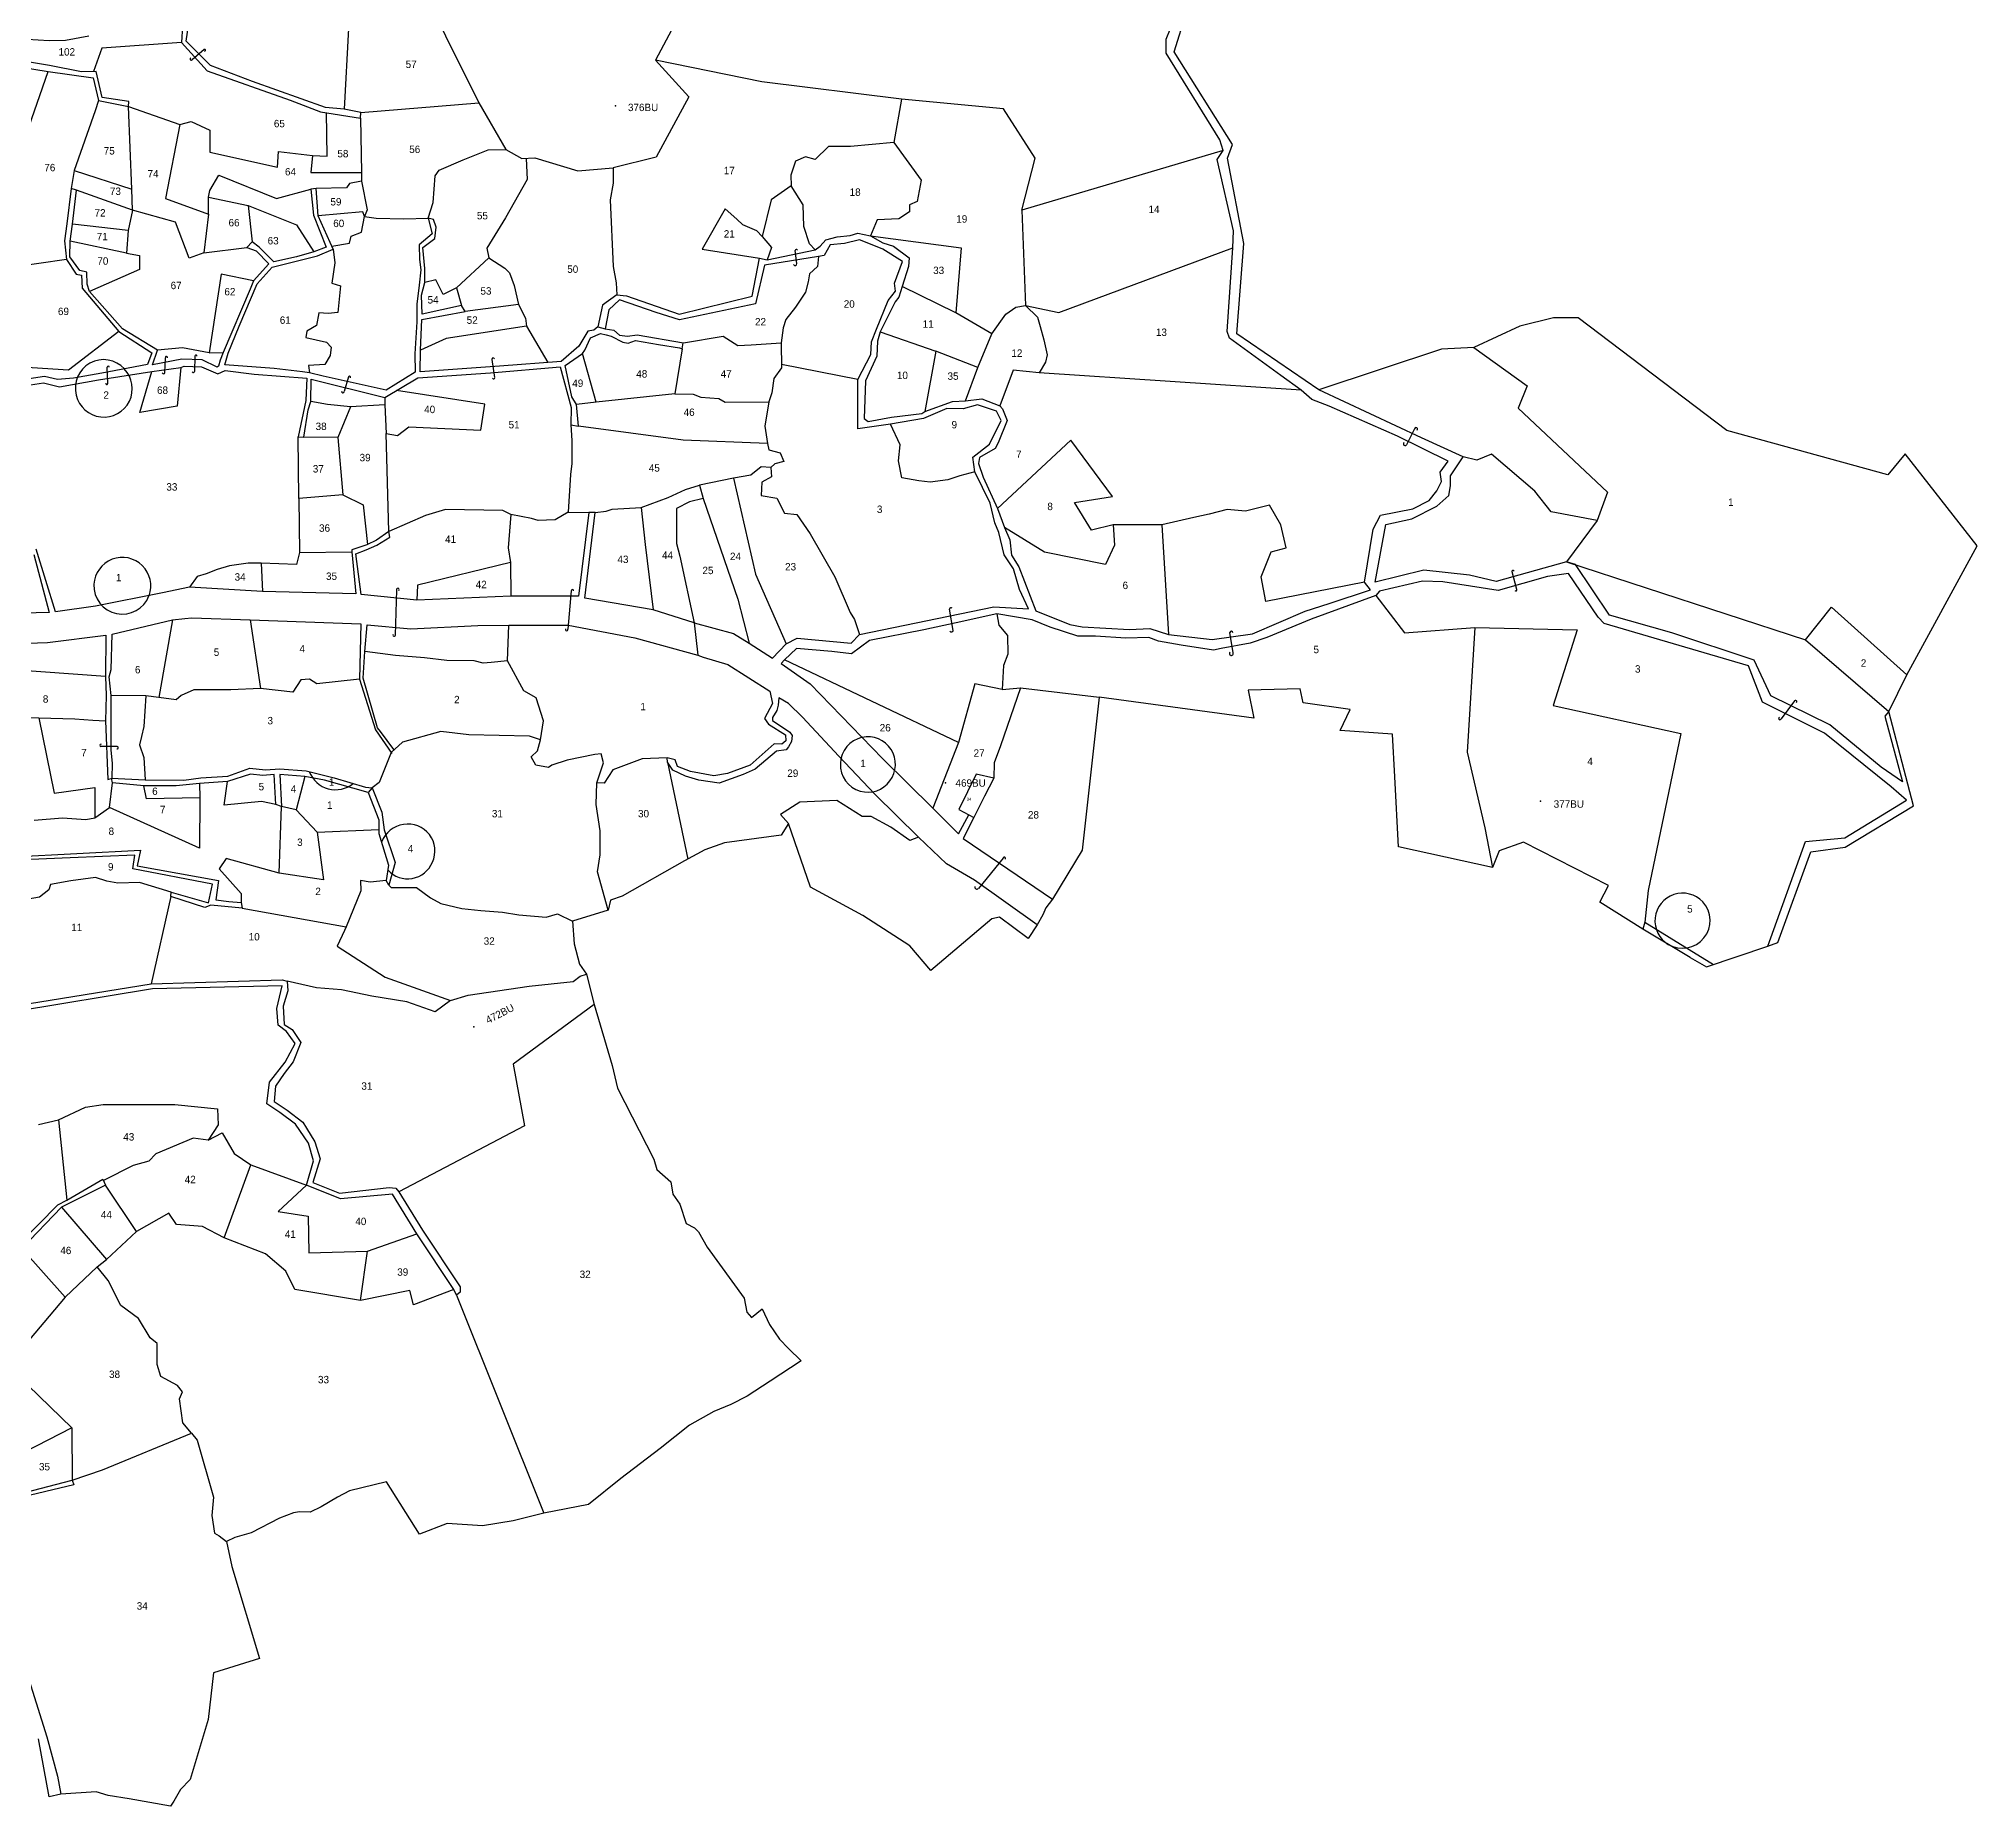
# Model space of a CAD drawing. Extents: x 149058 to 155632, y 177514 to 180719.
# Drawn here: x 154323 to 155632, y 177598 to 178791 of the extents above; entities that cross this region are included whole.
import ezdxf

# ---------------------------------------------------------------- set-up
doc = ezdxf.new("R2010")
doc.units = 0
doc.header["$MEASUREMENT"] = 0
for name, color, linetype in [('BORDER-B', 3, 'CONTINUOUS'), ('LINK', 4, 'CONTINUOUS'), ('NO', 1, 'CONTINUOUS'), ('PARCEL', 6, 'CONTINUOUS'), ('ROAD', 2, 'CONTINUOUS'), ('TRIG-P', 2, 'CONTINUOUS'), ('TRIG-T', 1, 'CONTINUOUS')]:
    doc.layers.add(name, color=color, linetype=linetype)

msp = doc.modelspace()

# ---------------------------------------------------------------- linework, layer by layer
at = {"layer": 'BORDER-B'}
for points in [[(154575.1, 178838.8), (154620.2, 178748.2), (154638.3, 178716.6), (154649.2, 178710.4), (154658, 178710.9), (154687, 178702.1), (154710.8, 178704.2), (154710.8, 178693.9), (154708.7, 178682.5), (154710.9, 178637.5), (154712.9, 178626.6), (154713.2, 178618.4), (154703.7, 178611.6), (154700.4, 178596.8), (154705.4, 178595.5), (154711.3, 178594.5), (154715.2, 178591.2), (154720.5, 178590.6), (154727, 178591.5), (154758.2, 178586), (154785.1, 178590.6), (154794.9, 178584.3), (154804.1, 178584.7), (154824.2, 178586), (154824.5, 178569.2), (154819.2, 178562), (154817.9, 178552.2), (154816, 178546.3), (154813.3, 178529.9), (154815, 178518.1), (154816, 178513.8), (154823.5, 178511.8), (154826.1, 178505.9), (154819.9, 178504.3), (154817.3, 178502), (154810.7, 178502.3), (154803.8, 178496.7), (154792, 178494.8), (154769, 178489.9), (154771.6, 178481), (154762.4, 178478.8), (154753.6, 178474.2), (154753.6, 178450.5), (154755.8, 178442), (154765.4, 178397.1), (154768, 178375.1), (154771.6, 178373.8), (154788.3, 178368.9), (154816.6, 178350.8), (154818.5, 178342.6), (154813, 178332.4), (154815.6, 178328.5), (154827.1, 178321.3), (154827.4, 178317.4), (154824.8, 178315.1), (154819.5, 178315.4), (154803.4, 178301), (154788, 178295.4), (154778.8, 178293.7), (154763.1, 178296.7), (154754.2, 178300), (154752.6, 178304.6), (154747.3, 178305.9), (154730.3, 178305.2), (154710.6, 178297.7), (154704.7, 178288.8), (154699.7, 178289.1), (154704.3, 178302.6), (154702.7, 178308.5), (154698.4, 178308.2), (154679.7, 178304.2), (154669.5, 178301), (154667.2, 178299.3), (154658.7, 178301), (154655.4, 178306.5), (154659.7, 178310.5), (154661.7, 178318), (154654.4, 178320.6), (154613.4, 178321.3), (154594.4, 178323.6), (154568.5, 178316.4), (154560.9, 178309.5), (154552.9, 178289.3), (154548, 178285.6), (154545.4, 178282.4), (154552.6, 178264), (154552.6, 178254.8), (154559.2, 178233.5), (154557.5, 178223), (154546.7, 178222), (154540.1, 178223), (154540.5, 178216.1), (154530.6, 178191.8), (154529.3, 178189.2), (154524.4, 178178.7), (154556.9, 178157.7), (154600.9, 178142), (154613, 178145.6), (154654, 178151.8), (154683.9, 178154.8), (154688.5, 178158.4), (154692.8, 178159.9)], [(154575.1, 178838.8), (154620.2, 178748.2), (154638.3, 178716.6), (154649.2, 178710.4), (154658, 178710.9), (154687, 178702.1), (154710.8, 178704.2), (154710.8, 178693.9), (154708.7, 178682.5), (154710.9, 178637.5), (154712.9, 178626.6), (154713.2, 178618.4), (154703.7, 178611.6), (154700.4, 178596.8), (154705.4, 178595.5), (154711.3, 178594.5), (154715.2, 178591.2), (154720.5, 178590.6), (154727, 178591.5), (154758.2, 178586), (154785.1, 178590.6), (154794.9, 178584.3), (154804.1, 178584.7), (154824.2, 178586), (154824.5, 178569.2), (154819.2, 178562), (154817.9, 178552.2), (154816, 178546.3), (154813.3, 178529.9), (154815, 178518.1), (154816, 178513.8), (154823.5, 178511.8), (154826.1, 178505.9), (154819.9, 178504.3), (154817.3, 178502), (154810.7, 178502.3), (154803.8, 178496.7), (154792, 178494.8), (154769, 178489.9), (154771.6, 178481), (154762.4, 178478.8), (154753.6, 178474.2), (154753.6, 178450.5), (154755.8, 178442), (154765.4, 178397.1), (154768, 178375.1), (154771.6, 178373.8), (154788.3, 178368.9), (154816.6, 178350.8), (154818.5, 178342.6), (154813, 178332.4), (154815.6, 178328.5), (154827.1, 178321.3), (154827.4, 178317.4), (154824.8, 178315.1), (154819.5, 178315.4), (154803.4, 178301), (154788, 178295.4), (154778.8, 178293.7), (154763.1, 178296.7), (154754.2, 178300), (154752.6, 178304.6), (154747.3, 178305.9), (154730.3, 178305.2), (154710.6, 178297.7), (154704.7, 178288.8), (154699.7, 178289.1), (154704.3, 178302.6), (154702.7, 178308.5), (154698.4, 178308.2), (154679.7, 178304.2), (154669.5, 178301), (154667.2, 178299.3), (154658.7, 178301), (154655.4, 178306.5), (154659.7, 178310.5), (154661.7, 178318), (154654.4, 178320.6), (154613.4, 178321.3), (154594.4, 178323.6), (154568.5, 178316.4), (154560.9, 178309.5), (154552.9, 178289.3), (154548, 178285.6)], [(155438, 178171.1), (155449.1, 178164.7), (155490.5, 178178.7), (155497.2, 178181.3), (155519.5, 178242.4), (155542.8, 178245.5), (155588.9, 178273.5), (155572.3, 178337.1), (155584.3, 178362), (155631.9, 178449), (155583.2, 178511.1), (155571.6, 178496.9), (155462.9, 178526.9), (155362.4, 178603), (155345.8, 178603), (155323, 178597.3), (155292, 178582.8), (155270.2, 178581.8), (155187.3, 178554.3), (155131.9, 178592.1), (155136.6, 178653.2), (155125.7, 178710.7), (155129, 178719.9), (155089.6, 178782.5), (155097.9, 178809)], [(155438, 178171.1), (155406, 178190.2), (155377, 178208.5), (155382.9, 178219.6), (155325.5, 178248.9), (155309.2, 178243), (155304.5, 178231.9), (155241.1, 178245.7), (155238.6, 178293), (155237, 178321.9), (155201.8, 178324.3), (155208.5, 178338.5), (155176.8, 178342.9), (155174.8, 178352.4), (155139.6, 178351.6), (155143.5, 178332.6), (155039, 178346.9), (155027.5, 178243.5), (155007.4, 178210.5), (155003, 178204.6), (155001, 178199.8), (154997.1, 178193.1), (154991.1, 178184), (154971.7, 178198.3), (154966.5, 178197.1), (154925.4, 178162.2), (154911.1, 178178.9), (154879.4, 178199.5), (154844.1, 178218.5), (154829.1, 178261.6), (154824.3, 178253.7), (154785.9, 178248.6), (154772.8, 178243.8), (154759, 178236.3), (154717, 178212.5), (154709.1, 178209.7), (154707.5, 178203), (154683.3, 178195.5), (154684.5, 178180.4), (154688.1, 178166.6), (154692.8, 178159.9)], [(154319.9, 178263.9), (154338.9, 178265.4), (154354.7, 178264.2), (154360.9, 178265.3), (154370.6, 178272.3), (154372.7, 178288.9), (154372, 178292.1), (154394.7, 178291), (154420.9, 178290.8), (154432.4, 178292.4), (154450.7, 178293.5), (154465.5, 178298.9), (154476, 178297.7), (154485.7, 178298.4), (154503.5, 178297), (154522.5, 178292.4), (154543.5, 178286.1), (154548, 178285.6)], [(154319.9, 178263.9), (154338.9, 178265.4), (154354.7, 178264.2), (154360.9, 178265.3), (154370.6, 178272.3), (154372.7, 178288.9), (154372, 178292.1), (154394.7, 178291), (154420.9, 178290.8), (154432.4, 178292.4), (154450.7, 178293.5), (154465.5, 178298.9), (154476, 178297.7), (154485.7, 178298.4), (154503.5, 178297), (154522.5, 178292.4), (154543.5, 178286.1), (154548, 178285.6)], [(154548, 178285.6), (154545.4, 178282.4), (154552.6, 178264), (154552.6, 178254.8), (154559.2, 178233.5), (154557.5, 178223), (154546.7, 178222), (154540.1, 178223), (154540.5, 178216.1), (154530.6, 178191.8), (154529.3, 178189.2), (154524.4, 178178.7), (154556.9, 178157.7), (154600.9, 178142), (154613, 178145.6), (154654, 178151.8), (154683.9, 178154.8), (154688.5, 178158.4), (154692.8, 178159.9)], [(154543.5, 178286.1), (154548, 178285.6)], [(154692.8, 178159.9), (154698, 178139.3), (154710.2, 178098.2), (154713.8, 178082.8), (154738.3, 178034.9), (154740.4, 178027.9), (154749.8, 178019.6), (154751.2, 178011.3), (154755.9, 178004.6), (154760.1, 177991.6), (154765.7, 177988.5), (154768.4, 177985.8), (154774.2, 177975.5), (154799.2, 177941.1), (154801.1, 177931.7), (154804.2, 177928.1), (154811.4, 177933.9), (154816.4, 177923.4), (154823.1, 177913.4), (154829.2, 177907), (154837.7, 177898.7), (154816.9, 177885), (154801.4, 177875), (154790.3, 177869.2), (154778.7, 177864.5), (154762.3, 177855.3), (154742.6, 177839.5), (154716, 177819.3), (154694.1, 177801.8), (154664.1, 177796), (154643.4, 177790.7), (154622.6, 177787.4), (154598.7, 177789), (154580.1, 177781.8), (154557.7, 177817), (154532.7, 177810.9), (154524.7, 177806.8), (154513.6, 177800.1), (154506.1, 177796.5), (154498.9, 177796.8), (154495, 177796.2), (154485.6, 177792.6), (154466.4, 177782.6), (154455.4, 177779.6), (154449.8, 177776.8), (154453.4, 177759.9), (154472, 177697.8), (154440.9, 177688.2), (154437.3, 177656.6), (154425.1, 177616.1), (154418.7, 177609.4), (154414.2, 177601.4), (154412, 177598.1)], [(154412, 177598.1), (154384, 177603), (154369.8, 177605.4), (154361.6, 177607.8), (154337.9, 177606.3), (154329.9, 177604.4), (154322.7, 177643.6)]]:
    msp.add_lwpolyline(points, dxfattribs=at)
at = {"layer": 'LINK'}
for points in [[(154434.6, 178784), (154426.5, 178777.2)], [(154834.8, 178639.6), (154833.8, 178648.5)], [(154369.6, 178558.5), (154369.2, 178569.6)], [(154408.1, 178566), (154408.5, 178576)], [(154428.4, 178577), (154428, 178566.8)], [(154630.9, 178562.6), (154629, 178574.9)], [(154532.1, 178563), (154529.2, 178553.1)], [(155252, 178528), (155246.5, 178517.3)], [(155321, 178419.5), (155317.8, 178431.4)], [(154564.5, 178419.2), (154563.7, 178388.8)], [(154682.5, 178418.7), (154680.3, 178392.8)], [(154940.4, 178391.9), (154937.9, 178406.2)], [(155129.4, 178376.8), (155127.2, 178390.6)], [(155508.6, 178344.4), (155499.5, 178332.1)], [(154375.9, 178313.6), (154365, 178313.5)], [(154974.2, 178238.2), (154957.4, 178217.6)]]:
    msp.add_lwpolyline(points, dxfattribs=at)
for centre, radius, start, end in [((154425.9, 178777.7), 0.783, 117.0649, 315.1284), ((154435, 178783.6), 0.589, 262.1603, 132.5614), ((154834.5, 178648.4), 0.724, 12.0572, 174.4811), ((154833.7, 178639.4), 1.17, 201.5639, 7.9627), ((154369.9, 178569.6), 0.685, 1.5573, 176.1053), ((154409.2, 178576.2), 0.733, 330.5983, 192.1042), ((154429.1, 178577.1), 0.695, 353.8363, 183.727), ((154629.8, 178575), 0.864, 16.2403, 188.2791), ((154368.9, 178558.5), 0.671, 150.9758, 359.1733), ((154407.2, 178566), 0.904, 188.7765, 356.8523), ((154427.3, 178566.7), 0.734, 192.4025, 8.4043), ((154532.8, 178562.8), 0.741, 324.8818, 168.7389), ((154630.1, 178562.5), 0.793, 199.9838, 1.5759), ((154528.3, 178553.3), 0.964, 174.5341, 348.4116), ((155245.5, 178517.9), 1.14, 125.7286, 327.2333), ((155253, 178527.9), 0.994, 309.4063, 172.9924), ((155318.5, 178431.7), 0.806, 22.7845, 202.4378), ((154565.4, 178419.4), 0.946, 324.4912, 190.0706), ((154683.3, 178418.7), 0.768, 354.8325, 176.6983), ((155320.3, 178419.3), 0.781, 220.6551, 20.7233), ((154938.9, 178406.3), 0.973, 31.8631, 185.7219), ((154562.9, 178388.8), 0.85, 150.8962, 358.2721), ((154679.4, 178392.6), 0.894, 158.8557, 13.5194), ((154939.2, 178392.1), 1.26, 217.4011, 351.1162), ((155128.2, 178390.4), 1.05, 352.8801, 169.4867), ((155128.2, 178376.3), 1.28, 139.1387, 23.807), ((155498.7, 178332.5), 0.903, 113.9822, 336.042), ((155509.3, 178343.8), 0.886, 316.5158, 138.9612), ((154365, 178314.3), 0.861, 91.4597, 266.1017), ((154375.8, 178312.7), 0.867, 260.9629, 84.4809), ((154975, 178237.9), 0.891, 336.4125, 155.9935), ((154956.4, 178218.6), 1.36, 164.5825, 316.7227)]:
    msp.add_arc(centre, radius, start, end, dxfattribs=at)
at = {"layer": 'PARCEL'}
for points in [[(154687.5, 178900.7), (154722.1, 178862.8), (154757.3, 178810.7), (154739.4, 178777)], [(154532.2, 178798.3), (154529.2, 178743.9)], [(154419.3, 178788.8), (154365.6, 178784.9), (154360, 178769.2)], [(154278, 178729.9), (154295.7, 178724.9), (154312.7, 178721.4), (154329.3, 178769.2)], [(154986.8, 178675.7), (154995.7, 178710.8), (154974.4, 178744.1), (154905.6, 178750.6), (154811.1, 178762.2), (154739.4, 178777), (154761.9, 178752.1), (154739.8, 178711.5), (154710.8, 178704.2)], [(154363.3, 178749.7), (154361, 178742.6), (154346.8, 178702.4), (154344.8, 178690.3)], [(154346.8, 178702.4), (154385.8, 178689.9), (154383.5, 178745.7), (154418.1, 178733.4), (154408.6, 178683.6), (154437.5, 178672.9), (154437.6, 178684.5), (154464.4, 178678.7), (154497, 178665.8), (154508.7, 178647.5)], [(154507.7, 178712.5), (154517.6, 178712.1), (154517.2, 178741.5)], [(154540.5, 178741.5), (154620.2, 178748.2)], [(154905.6, 178750.6), (154900.4, 178721.4), (154918.9, 178695.9), (154916, 178681.4), (154911, 178679.3), (154911, 178674.6), (154903.8, 178669.8), (154889.1, 178669), (154884.6, 178658.2)], [(154418.1, 178733.4), (154425.9, 178735.5), (154438.5, 178729.6), (154438.4, 178714.8), (154484.1, 178704.6), (154484.8, 178715.3), (154507.7, 178712.5), (154506.6, 178701), (154540.9, 178701.1), (154540.9, 178695.1), (154532.7, 178693.6), (154530.7, 178690.7), (154510.2, 178690.3)], [(154540.2, 178737.7), (154540.9, 178701.1)], [(154520.8, 178651.3), (154532.7, 178653.4), (154534, 178658), (154540.9, 178660.8), (154542.9, 178671.4), (154550.7, 178670.3), (154569.5, 178669.7), (154585.8, 178670.3), (154589.3, 178680.9), (154590.7, 178698.8), (154593.3, 178702.7), (154609.6, 178709.7), (154626.5, 178716.3), (154638.3, 178716.6)], [(154900.4, 178721.4), (154871.1, 178718.7), (154856.2, 178718.7), (154847.2, 178709.8), (154840.6, 178711.7), (154834, 178708.6), (154830.7, 178699.2), (154831.1, 178692)], [(155122.7, 178715.8), (154986.8, 178675.7), (154989.3, 178611.2)], [(154652.1, 178710.6), (154652.8, 178696.3), (154638.2, 178670.4), (154625.4, 178649.9), (154626.8, 178643.5), (154605.1, 178623.1), (154596, 178618.8), (154591, 178628.5), (154583.6, 178626.8)], [(154386.2, 178675.6), (154348.4, 178689.2)], [(154434.5, 178646.9), (154424.6, 178643.2), (154415.2, 178667.6), (154386.2, 178675.6), (154385.8, 178689.9)], [(154437.6, 178684.5), (154438.5, 178688.8), (154444.5, 178699.2), (154483.5, 178683.6), (154506.6, 178689.7)], [(154540.9, 178695.1), (154544.8, 178675.9), (154542.9, 178671.4), (154541.8, 178674.4), (154511.7, 178671.9)], [(154847.3, 178648.8), (154843.3, 178653), (154839.6, 178664.6), (154839.2, 178679.3), (154831.1, 178692), (154817.4, 178682.6), (154811.4, 178657.8), (154817.8, 178650.5), (154814.7, 178642.2)], [(154386.2, 178675.6), (154383.4, 178662), (154382.3, 178646.6), (154390.9, 178645.1), (154390.9, 178635.6), (154357.3, 178620.8)], [(154464.4, 178678.7), (154467.1, 178654.3)], [(154811.4, 178657.8), (154807.9, 178661.7), (154798.4, 178665.7), (154794.4, 178669.6), (154786.4, 178676.6), (154771, 178649.3), (154809.7, 178643.2)], [(154383.4, 178662), (154345.8, 178666.2)], [(154437.5, 178672.9), (154434.5, 178646.9), (154463.5, 178650.4)], [(154382.3, 178646.6), (154344.2, 178654.6)], [(154521.7, 178649.3), (154522.9, 178640.1), (154520.8, 178626.3), (154526.8, 178624.6), (154525, 178606.6), (154518.3, 178605.9), (154512, 178606.3), (154510.6, 178597.8), (154503.9, 178594), (154503.2, 178589.7), (154517.3, 178586.6), (154520.5, 178583.1), (154519.8, 178577.4), (154516.2, 178571.4), (154505, 178570.7), (154505.8, 178565.8)], [(154884.6, 178658.2), (154945.9, 178650.3), (154942.2, 178606.2), (154905.9, 178624.1)], [(154989.3, 178611.2), (155011.7, 178606.5), (155129.2, 178650.1)], [(154341.6, 178642.3), (154304.3, 178636.9), (154289.4, 178581.1), (154261, 178590.8), (154261.7, 178564.5)], [(154626.8, 178643.5), (154637.6, 178636.4), (154640.8, 178633.4), (154644, 178624.8), (154646.9, 178612), (154610.8, 178607.3)], [(154849.5, 178644.4), (154848.7, 178637.7), (154843.3, 178632.6), (154842.6, 178627.2), (154840.8, 178620.3), (154833.9, 178610.2), (154827.4, 178601.9), (154825.6, 178596.1), (154824.2, 178586)], [(154468, 178628), (154446.2, 178632.4), (154438.1, 178579.2), (154447.4, 178579.5)], [(154605.1, 178623.1), (154608.4, 178611.3)], [(154646.9, 178612), (154651.6, 178602.8), (154652.3, 178597.3), (154598.1, 178589), (154580.8, 178581)], [(154966.5, 178592.1), (154975.9, 178605.5), (154982.8, 178610.2), (154989.3, 178611.2), (154997.3, 178603.3), (154999.1, 178597.1), (155001.6, 178588.1), (155003.8, 178578), (155002.7, 178572.9), (154998.4, 178565.9)], [(154652.3, 178597.3), (154666.6, 178572.8)], [(154957.1, 178569.3), (154966.5, 178592.1), (154942.2, 178606.2)], [(154377, 178593.6), (154343, 178567.6), (154304.6, 178570.1), (154301.7, 178562.2)], [(154438.1, 178579.2), (154420.1, 178582.7), (154403.1, 178581.1)], [(154757.5, 178582.1), (154752.4, 178551.6), (154764.9, 178551.3), (154770.1, 178549.4), (154782.2, 178548.5), (154786.5, 178546.1), (154816, 178546.3)], [(154891.1, 178593.4), (154928.8, 178580.5), (154921.2, 178539.6)], [(155292, 178582.8), (155327.9, 178557.1), (155322, 178541.9), (155382.2, 178485.3), (155375.2, 178466), (155344.2, 178471.9), (155333.1, 178485.9), (155303.9, 178511), (155294, 178506.9), (155284.8, 178509.2)], [(154418.9, 178569.4), (154416.3, 178543.3), (154391.3, 178539.1), (154399.2, 178566.8)], [(154752.4, 178551.6), (154699.3, 178546), (154690, 178578.9)], [(154876.1, 178561.2), (154824.4, 178571.5)], [(154948.7, 178546.8), (154957.1, 178569.3), (154928.8, 178580.5)], [(155175.3, 178554.1), (154998.4, 178565.9), (154981, 178567.7), (154971.9, 178543.6)], [(154533.4, 178542.8), (154525, 178522.2), (154502, 178522.4)], [(154556.6, 178544.2), (154533.4, 178542.8), (154518, 178544.4), (154506.6, 178546.4)], [(154556.7, 178549.2), (154556.6, 178544.2), (154557.6, 178524.8)], [(154641.8, 178470.1), (154636.4, 178472.9), (154597.6, 178473.6), (154584.1, 178469.5), (154559.3, 178458.7), (154557.6, 178524.8), (154565.2, 178523.6), (154572.9, 178529.4), (154621.5, 178527.2), (154624.2, 178544.7), (154564.5, 178553.9)], [(154699.3, 178546), (154686, 178544.5)], [(154682.3, 178530.7), (154683, 178520.2), (154683, 178504.7), (154681.9, 178497.1), (154680.5, 178471.7), (154694.4, 178471.5)], [(154815, 178518.1), (154758, 178520.3), (154687.5, 178529.7)], [(154955.1, 178499), (154945, 178496.3), (154936.7, 178493.6), (154924.9, 178491.9), (154917.2, 178492.9), (154905.7, 178494.9), (154903.4, 178506.4), (154904.7, 178517.1), (154898, 178531.1)], [(154528.3, 178483.4), (154498.6, 178481), (154498.2, 178522.6)], [(154525, 178522.2), (154528.3, 178483.4), (154542, 178476.7), (154545, 178450)], [(155048.4, 178463.1), (155033.9, 178459.5), (155022.3, 178478.3), (155048, 178482.3), (155019.8, 178520.3), (154970.3, 178474.2)], [(154792, 178494.8), (154807, 178429.8), (154827.6, 178382.9)], [(154817.3, 178502), (154817.7, 178495.6), (154811.3, 178491.9), (154810.7, 178482.9), (154821.4, 178481.2), (154826.5, 178471.1), (154834.9, 178470.1), (154843.9, 178457), (154860.4, 178428.1), (154870.8, 178403.9), (154873.8, 178399.2), (154877.1, 178389.2)], [(154498.6, 178481), (154498.9, 178444.4), (154534.3, 178444.9)], [(154698.6, 178471.5), (154706, 178472.4), (154710.2, 178473.8), (154729.7, 178474.9), (154748, 178481.6), (154759.7, 178487.1), (154769, 178489.9)], [(154771.6, 178481), (154794.9, 178413), (154802.7, 178383.3)], [(154680.5, 178471.7), (154671.6, 178466.6), (154665.8, 178466.3), (154660.1, 178466), (154655.6, 178467.4), (154641.8, 178470.1), (154639.8, 178447.6), (154641.5, 178437.7), (154641.8, 178415.1)], [(154729.7, 178474.9), (154732.5, 178449.8), (154737.8, 178405.7)], [(155218.2, 178424.5), (155151.5, 178411.4), (155148.3, 178428), (155155.1, 178445), (155165.3, 178447.6), (155161.7, 178463.1), (155154.1, 178476.5), (155137.8, 178472.5), (155125.5, 178473.6), (155113.2, 178470.4), (155103, 178468.2), (155081.3, 178463.1), (155085.8, 178389.1)], [(155375.2, 178466), (155354.6, 178438.1), (155516, 178385.5), (155533.5, 178407.6), (155584.3, 178362)], [(155081.3, 178463.1), (155048.4, 178463.1), (155049.4, 178449.4), (155043.3, 178436.4), (155002, 178444.7), (154975, 178461.4)], [(154498.9, 178444.4), (154497, 178436.5), (154473.2, 178437.4), (154464.4, 178437.2), (154451.7, 178435.5), (154443.5, 178433.1), (154435.9, 178430.2), (154429.9, 178428.3), (154424.8, 178421)], [(154473.2, 178437.4), (154474, 178418.2)], [(154641.5, 178437.7), (154578.7, 178422.5), (154578.3, 178412.3)], [(155225.7, 178415.4), (155245.2, 178390.2), (155292.7, 178393.9), (155361.7, 178392.3), (155345.5, 178341.1), (155431.8, 178322.3), (155409.8, 178216.2), (155407.5, 178194.9)], [(154413.2, 178399), (154404.1, 178346.7)], [(154465.6, 178399), (154472.6, 178352.6)], [(154969.8, 178403), (154971.2, 178395.4), (154977, 178388.5), (154977.4, 178375.8), (154974.3, 178368.2), (154973.5, 178352), (154985.8, 178353.2), (155039, 178346.9)], [(154661.7, 178318), (154663.8, 178330.8), (154658.9, 178346.4), (154650.6, 178351), (154639.5, 178371.4), (154640.4, 178395.4)], [(155292.7, 178393.9), (155287.5, 178309.8), (155299.5, 178258.6), (155304.5, 178231.9)], [(155516, 178385.5), (155572.3, 178337.1)], [(154639.5, 178371.4), (154628.5, 178370.3), (154623.1, 178369.8), (154616.9, 178371.4), (154598.6, 178371.7), (154583.5, 178373.3), (154563.9, 178374.9), (154543.1, 178377.7)], [(154368, 178360.8), (154283.7, 178366.9)], [(154944, 178316.3), (154826.4, 178372.1)], [(154276.5, 178357.4), (154284.9, 178335.8), (154294.1, 178333.1), (154323.1, 178332.9), (154347.4, 178332.1), (154359.5, 178331.2), (154368, 178330.9)], [(154539.5, 178358.9), (154510.8, 178355.8), (154505.7, 178359), (154499.8, 178358.5), (154494.6, 178350.2), (154472.6, 178352.6), (154452.6, 178351.8), (154427.6, 178351.8), (154419.2, 178348), (154415.7, 178345), (154404.1, 178346.7), (154395.3, 178347.7), (154371.9, 178348)], [(154395.3, 178347.7), (154393.9, 178327), (154392.3, 178320.3), (154391, 178314.6), (154393.9, 178306), (154394.7, 178291)], [(154955.1, 178355.9), (154944, 178316.3), (154926.6, 178272)], [(154985.8, 178353.2), (154972.4, 178314), (154968.2, 178302.5), (154967.8, 178292.2), (154955.9, 178294.9), (154944.3, 178271.1), (154951, 178267.3)], [(154973.5, 178352), (154955.1, 178355.9)], [(154323.1, 178332.9), (154333.4, 178282), (154360.9, 178285.8), (154360.9, 178265.3)], [(154747.6, 178303), (154761.3, 178237.5)], [(154431.5, 178288.6), (154431.8, 178278.9), (154395.6, 178278.2), (154393.9, 178286.9)], [(154483, 178274.3), (154473.3, 178276.4), (154448.2, 178273.9), (154450.5, 178289.8)], [(154502.6, 178293.2), (154496.8, 178270.8), (154486.9, 178273.1)], [(154707.5, 178203), (154700.2, 178228.9), (154702, 178240.4), (154702, 178256.5), (154699.4, 178274.4), (154699.7, 178289.1)], [(154967.8, 178292.2), (154961.6, 178279.9), (154954.4, 178265.6)], [(154431.8, 178278.9), (154431.5, 178244.8), (154370.6, 178272.3)], [(154511, 178255.7), (154515.3, 178223.5), (154485.3, 178228.1), (154486.9, 178273.1)], [(154496.8, 178270.8), (154511, 178255.7), (154552.6, 178257.6)], [(154917.1, 178252.3), (154911.1, 178250.1), (154898.4, 178259.1), (154885, 178266.2), (154879, 178266.2), (154861.8, 178277), (154836.8, 178275.9), (154823.8, 178267.7), (154829.1, 178261.6)], [(154412.3, 178215.1), (154391, 178221.6), (154376.4, 178221.3), (154369, 178222.6), (154361.3, 178225), (154344.5, 178222.9), (154330.9, 178220.4), (154329.7, 178216.7), (154323.5, 178211.7), (154314.5, 178210.2), (154307, 178236.7)], [(154485.3, 178228.1), (154449.4, 178238), (154444.8, 178230.9), (154459.6, 178214.2), (154459.6, 178208.2)], [(154559.4, 178219.9), (154560.9, 178218.4), (154578.1, 178218.4), (154587.4, 178211.3), (154594.5, 178207.6), (154608.7, 178204.2), (154621.4, 178202.8), (154636, 178201.6), (154647.2, 178199.8), (154665.5, 178198.3), (154673.3, 178200.5), (154683.3, 178195.5)], [(154412.1, 178212.2), (154398.8, 178153.3)], [(154460.2, 178204.4), (154530.6, 178191.8)], [(154600.9, 178142), (154590.7, 178134.4), (154571.4, 178141.2), (154547.8, 178145), (154527.4, 178149.3), (154510.6, 178150.5), (154490.6, 178155)], [(154698, 178139.3), (154643.4, 178099), (154650.9, 178057.5), (154566, 178012.8)], [(154322.7, 178058.4), (154336.2, 178061.4), (154354.5, 178070), (154366.5, 178071.9), (154394.2, 178071.8), (154414.8, 178071.8), (154443.7, 178068.8), (154444.1, 178058), (154437.3, 178047.8), (154446.7, 178052.7), (154455, 178038.8), (154466.2, 178031), (154503.8, 178017.3), (154484.6, 177999.5), (154504.8, 177996.5), (154505.2, 177971.7), (154545, 177972.9), (154578.3, 177984.5)], [(154336.2, 178061.4), (154342, 178007.2)], [(154437.3, 178047.8), (154427.2, 178049), (154402.1, 178038.5), (154397.2, 178033.6), (154386.7, 178030.6), (154366.6, 178020.6)], [(154540.1, 177939.5), (154495.8, 177947), (154489.8, 177959.4), (154476, 177971), (154448.2, 177981.9), (154466.2, 178031)], [(154448.2, 177981.9), (154433.6, 177989.4), (154416, 177990.9), (154410.7, 177998.4), (154389, 177986), (154368, 178017.4)], [(154338.2, 178002.5), (154368.7, 177967.2)], [(154345.5, 177818.2), (154365.9, 177825.1), (154426.1, 177850), (154420.3, 177857), (154417.9, 177873.1), (154420, 177877.9), (154416.7, 177882.2), (154405.4, 177888.3), (154403, 177896.2), (154403, 177910.4), (154398.1, 177914.4), (154390.2, 177927.4), (154378.4, 177936.2), (154369.9, 177952.9), (154362.3, 177962.3), (154368.7, 177967.2), (154389, 177986)], [(154311.4, 177974.5), (154340.7, 177941.7)], [(154603.3, 177947), (154576.1, 177936.5), (154573.5, 177946.3), (154540.1, 177939.5), (154545, 177972.9)], [(154362.3, 177962.3), (154340.7, 177941.7), (154309.4, 177904.7), (154287.2, 177886.1)], [(154605, 177943.2), (154664.1, 177796)], [(154309.4, 177904.7), (154315.8, 177882.2), (154345.3, 177853.6), (154345.5, 177818.2)], [(154345.3, 177853.6), (154305.5, 177833)], [(154426.1, 177850), (154429.8, 177845.1), (154441, 177806.7), (154439.8, 177794.3), (154441.6, 177782.5), (154444.7, 177780.6), (154449.8, 177776.8)]]:
    msp.add_lwpolyline(points, dxfattribs=at)
for centre, radius, start, end in [((154366.7, 178555.6), 19.1, 42.3973, 194.9281), ((154366.9, 178555.1), 19.2, 193.3388, 43.9865), ((154379.4, 178422), 19.2, 339.7368, 176.9667), ((154379.4, 178422.1), 19.2, 177.3301, 339.3734), ((154882.7, 178301.4), 18.7, 254.2905, 101.7371), ((154883, 178301.4), 18.8, 102.4601, 253.5675), ((154523.3, 178303.2), 18.9, 200.7701, 309.3798), ((154571.7, 178242.6), 18.4, 97.6756, 159.5678), ((154572.4, 178243), 18.1, 335.1455, 100.1352), ((154572.1, 178242.2), 18, 221.8867, 337.9069), ((155433, 178195.8), 18.7, 43.4192, 238.7148), ((155432.8, 178196), 18.7, 239.4779, 42.656)]:
    msp.add_arc(centre, radius, start, end, dxfattribs=at)
at = {"layer": 'ROAD'}
for points in [[(154713.2, 178618.4), (154719.9, 178617.8), (154755.3, 178605.3), (154804.7, 178617.5), (154809.7, 178643.2), (154814.7, 178642.2), (154847.3, 178648.8), (154850.7, 178651.3), (154854.5, 178655.7), (154862, 178657.6), (154870.8, 178658.5), (154876.1, 178660.1), (154884.6, 178658.2), (154893, 178653.5), (154900.2, 178651.3), (154910.6, 178643.5), (154910.2, 178637.5), (154905.9, 178624.1), (154903.7, 178616.9), (154901.2, 178613.7), (154891.1, 178593.4), (154889.3, 178587.1), (154888.9, 178577.1), (154881.1, 178560.5), (154880.2, 178534.9), (154883, 178533), (154898.7, 178535.8), (154919.3, 178538.3), (154921.2, 178539.6), (154940, 178546.4), (154948.7, 178546.8), (154959.7, 178548.3), (154971.9, 178543.6), (154973.8, 178541.4), (154976.9, 178533.6), (154970.7, 178518.6), (154968.8, 178514.8), (154958.1, 178508.6), (154957.5, 178504.5), (154960.6, 178495.4), (154970.3, 178474.2), (154975, 178461.4), (154978.7, 178453), (154979.7, 178442.6), (154984.7, 178434.8), (154996.2, 178405.1), (155019.1, 178396), (155027.6, 178394.4), (155059.5, 178392.6), (155073.3, 178393.2), (155085.8, 178389.1), (155115.2, 178385.7), (155142.5, 178389.7), (155178.2, 178404.8), (155194.4, 178410.1), (155222.3, 178419.2), (155218.2, 178424.5), (155223.9, 178460.2), (155228.9, 178469.6), (155250.8, 178473.9), (155261.8, 178479.6), (155267.1, 178486.1), (155270.2, 178492.4), (155269.3, 178498.7), (155274.6, 178506.2), (155240.5, 178523.1), (155194.4, 178543.4), (155182.5, 178547.8), (155175.3, 178554.1), (155161.6, 178564.1), (155127.1, 178589.1), (155125.5, 178593.8), (155129.2, 178650.1), (155129.6, 178661.7), (155118.6, 178709.9), (155122.7, 178715.8), (155120.5, 178723), (155084.2, 178781.6), (155084.2, 178791), (155093.1, 178812.7)], [(154307.7, 178791.6), (154330, 178790.2), (154341.1, 178790.5), (154356.7, 178793.4)], [(154420.1, 178800.1), (154419.3, 178788.8), (154436.7, 178769.8), (154492.6, 178749.8), (154513.2, 178742.1), (154540.2, 178737.7), (154540.5, 178741.5), (154529.2, 178743.9), (154516.5, 178745), (154467.3, 178762.6), (154439, 178773.4), (154422.5, 178789.8), (154424, 178800.4)], [(154287.6, 178776.1), (154329.3, 178769.2), (154359.6, 178764.9), (154363.3, 178749.7), (154383.5, 178745.7), (154383.8, 178749.1), (154365.7, 178751.8), (154361.7, 178769.2), (154351.9, 178769), (154330.3, 178773.3), (154288.1, 178780.2)], [(154700.5, 178596.8), (154697.7, 178594.7), (154693.6, 178593.9), (154687.6, 178583.8), (154675.6, 178573.5), (154634.1, 178570.3), (154580.6, 178566.4), (154580.8, 178581), (154581.7, 178601.8), (154610.8, 178607.3), (154608.4, 178611.3), (154581.9, 178605.4), (154581.4, 178618.3), (154583.6, 178626.8), (154583.7, 178636.2), (154582.3, 178650.4), (154590.4, 178656.5), (154591.2, 178664.1), (154589.5, 178669.3), (154585.8, 178670.3), (154588.6, 178659.7), (154579.8, 178652.3), (154580, 178642.4), (154580.9, 178635.3), (154579.8, 178625.1), (154578.2, 178612.1), (154578.2, 178600.3), (154576.9, 178578.7), (154577.1, 178566.2), (154557.5, 178554.1), (154515, 178563.5), (154505.8, 178565.8), (154501.1, 178566.5), (154481.9, 178568.7), (154448.5, 178571.2), (154450.9, 178579), (154458.2, 178597.2), (154470.5, 178625.9), (154480.6, 178637.2), (154511.2, 178644.7), (154521.7, 178649.3), (154511.7, 178671.9), (154510.2, 178690.3), (154506.6, 178689.7), (154508.5, 178672.2), (154517.1, 178650.6), (154508.7, 178647.5), (154497, 178644.2), (154481.6, 178640.7), (154471.7, 178650.7), (154467.1, 178654.3), (154463.5, 178650.4), (154469.7, 178648.2), (154478.2, 178639.5), (154468, 178628), (154465.6, 178622.4), (154447.4, 178579.5), (154445.5, 178574.3), (154444.3, 178570.2), (154443.4, 178569.6), (154433.2, 178574.6), (154419.5, 178575), (154399.8, 178571.3), (154403.1, 178581.1), (154379.4, 178595.6), (154357.3, 178620.8), (154355.6, 178625.6), (154355.5, 178633.8), (154350.6, 178635), (154344, 178644.1), (154344.2, 178654.6), (154345.8, 178666.2), (154348.4, 178689.2), (154344.8, 178690.3), (154341.9, 178666.3), (154340.4, 178654.9), (154341.6, 178642.3), (154348.1, 178632.4), (154351.7, 178631.8), (154352.3, 178623), (154377, 178593.6), (154399.3, 178579.3), (154396.3, 178571.5), (154365.5, 178565.5), (154346.4, 178562.2), (154335.6, 178561.3), (154326.9, 178563.3), (154310.7, 178560.9)], [(154765.4, 178397.1), (154792.1, 178389.9), (154802.7, 178383.3), (154818.5, 178373.1), (154827.6, 178382.9), (154835, 178386.6), (154871.6, 178383.3), (154877.1, 178389.2), (154967.9, 178407.8), (154991.3, 178406.4), (154985.1, 178419.5), (154981.1, 178433.5), (154974.9, 178443), (154971.2, 178458), (154968.6, 178464.6), (154965.3, 178477.7), (154955.1, 178499), (154953.6, 178508.9), (154965, 178517.6), (154972.9, 178533.6), (154969.7, 178539.9), (154956.9, 178544.3), (154947.2, 178541.4), (154936.2, 178541.8), (154920.3, 178534.9), (154898, 178531.1), (154876.1, 178528), (154876.1, 178561.2), (154884.9, 178578.1), (154885.2, 178586.8), (154888.6, 178595.3), (154896.5, 178614.7), (154901.5, 178620.9), (154900.8, 178626.3), (154906.2, 178641), (154893, 178649.4), (154885.8, 178652.2), (154877.1, 178655.7), (154867, 178653.2), (154857.3, 178652.2), (154853.3, 178645), (154849.5, 178644.4), (154812.9, 178638.5), (154806.9, 178612.5), (154755.6, 178601.5), (154739.9, 178606.5), (154715.2, 178615), (154708, 178608.4), (154705.4, 178595.5)], [(154311.5, 178556.7), (154326.2, 178559), (154337, 178556.4), (154363.3, 178561.1), (154399.2, 178566.8), (154418.9, 178569.4), (154421.2, 178570.4), (154432.9, 178569.8), (154443.8, 178565.1), (154448.9, 178567.4), (154468.4, 178565), (154503.9, 178562.2), (154503.3, 178547.1), (154498.2, 178522.6), (154502, 178522.4), (154504.9, 178540.8), (154506.6, 178546.4), (154506.9, 178561.5), (154556.7, 178549.2), (154578.9, 178562.4), (154627.9, 178565.9), (154675.1, 178569.8), (154682.4, 178542.3), (154682.3, 178530.7), (154687.5, 178529.7), (154686.1, 178544.4), (154683, 178549.6), (154678.5, 178570.8), (154690, 178578.9), (154691.6, 178581.1), (154695.5, 178589.5), (154702.2, 178592.3), (154706.1, 178591.5), (154709.5, 178590.6), (154717.3, 178586.4), (154721, 178585.9), (154725.8, 178587.6), (154741.5, 178585), (154755.7, 178582.7), (154757.5, 178582.1), (154758.1, 178586)], [(155572.3, 178337.1), (155569.5, 178334.1), (155581.5, 178289.6), (155567, 178299.5), (155532.3, 178328.1), (155492.5, 178347.8), (155481.3, 178371.8), (155425.7, 178390.2), (155383.7, 178402.2), (155360.6, 178436.4), (155354.6, 178438.1), (155307.1, 178424.9), (155289.1, 178429.1), (155258.3, 178432.6), (155225.3, 178424.4), (155232.6, 178463.4), (155250.2, 178467.2), (155266.9, 178475.8), (155275, 178483), (155276.3, 178489.5), (155276.3, 178496.3), (155284.8, 178509.2), (155256.6, 178522), (155187.3, 178554.3)], [(154765.4, 178397.1), (154737.8, 178405.7), (154691.7, 178413.7), (154698.6, 178471.5), (154694.4, 178471.5), (154687.5, 178415.1), (154641.8, 178415.1), (154578.3, 178412.3), (154540.6, 178416.1), (154537.1, 178443.5), (154544, 178446.3), (154551.3, 178449.4), (154560, 178454.9), (154559.3, 178458.7), (154551, 178452.8), (154544.4, 178449.7), (154534.3, 178446.3), (154534.3, 178444.9), (154537.1, 178416.5), (154474, 178418.2), (154424.8, 178421), (154406.5, 178417.2), (154361.2, 178408.2), (154334.2, 178404.4), (154321.3, 178446.7)], [(154319.6, 178443.2), (154330, 178404), (154277.3, 178402.7)], [(155490.5, 178178.7), (155516, 178249.4), (155542.5, 178251.9), (155584.1, 178277.2), (155573.8, 178286.2), (155528.8, 178322.5), (155486.9, 178343.5), (155477.5, 178367.9), (155379.9, 178396.6), (155376, 178400.8), (155355.9, 178430.4), (155341.8, 178428.2), (155308.4, 178418.8), (155271.1, 178424.8), (155257.4, 178425.2), (155228.3, 178418.4), (155225.7, 178415.4), (155182.1, 178399.6), (155152.2, 178387.1), (155141, 178383.3), (155121.3, 178379.8), (155116.2, 178378.6), (155094.4, 178382), (155079, 178384.6), (155072.5, 178387.1), (155057.1, 178386.7), (155036.6, 178388), (155024.6, 178388), (155005.8, 178394), (154993.8, 178399.1), (154969.8, 178403), (154942.4, 178397), (154920.6, 178392.3), (154883.8, 178385), (154871.8, 178376), (154858.5, 178377.7), (154834.5, 178379.8), (154826.4, 178372.1), (154824.2, 178369.6), (154843.9, 178355.9), (154892.7, 178305.4), (154926.6, 178272), (154944.1, 178254.5), (154951, 178267.3), (154954.4, 178265.6), (154947.1, 178251.5), (155007.4, 178210.5)], [(154281.5, 178382.1), (154328.9, 178383.8), (154368.3, 178388.8), (154368, 178360.8), (154368.5, 178348), (154368, 178330.9), (154369.6, 178291.2), (154372.4, 178292.1), (154372.7, 178302), (154371.9, 178311.2), (154371.9, 178348), (154370.5, 178360.5), (154371.9, 178365.5), (154372.4, 178389.3), (154413.2, 178399), (154421.5, 178399.9), (154426.2, 178400.4), (154465.6, 178399), (154540.4, 178396.3), (154539.5, 178358.9), (154550.3, 178324.8), (154561.4, 178308.7)], [(154562.8, 178311.5), (154553.7, 178323.7), (154551.7, 178326.2), (154542, 178359.7), (154543.1, 178377.7), (154544.8, 178395.7), (154574.2, 178392.9), (154619.4, 178395.2), (154640.4, 178395.4), (154680.4, 178395.4), (154725.5, 178386.9), (154768, 178375.1)], [(154838.6, 178333.4), (154829.1, 178342.5), (154822.6, 178346.4), (154822.3, 178341.4), (154821.4, 178337.8), (154818.5, 178333), (154818.5, 178331), (154830.2, 178323.3), (154831.7, 178320.9), (154831.3, 178316.8), (154829.2, 178313.3), (154827.6, 178311.2), (154821.1, 178310.3), (154806.6, 178298.3), (154798.6, 178294.6), (154782.3, 178288.7), (154768.7, 178290.8), (154759.7, 178293.4), (154751.2, 178297.6), (154747.6, 178303), (154747.3, 178305.9)], [(154997.1, 178193.1), (154954.8, 178223.2), (154936, 178234.4), (154917.1, 178252.3), (154887.6, 178281.4), (154863.2, 178307.1), (154838.6, 178333.4)], [(154545.4, 178282.4), (154516, 178290.8), (154502.6, 178293.2), (154485.7, 178294.7), (154486.9, 178273.1), (154483, 178274.3), (154482, 178294.7), (154474.3, 178293.9), (154466, 178294.9), (154450.5, 178289.8), (154431.5, 178288.6), (154415.8, 178286.9), (154393.9, 178286.9), (154372.7, 178288.9)], [(154548, 178285.6), (154554.6, 178269.2), (154556.1, 178257.2), (154563.5, 178235.2), (154559.4, 178219.9), (154557.5, 178223)], [(154291.1, 178262.9), (154305.7, 178239), (154391.6, 178243.6), (154389.5, 178232.9), (154444.3, 178223), (154442.4, 178210.1), (154451.2, 178208.8), (154459.6, 178208.2), (154460.2, 178204.4), (154439.1, 178206.3), (154435.1, 178204.8), (154412.1, 178212.2), (154412.3, 178215.1), (154437.6, 178208), (154440.2, 178220.6), (154386.4, 178230.9), (154387.9, 178240.2), (154344.2, 178238.3), (154307, 178236.7), (154303, 178237.9), (154287.8, 178262.6), (154259.9, 178261.6), (154211, 178255.7), (154210, 178259.3)], [(155407.5, 178194.9), (155406, 178190.2)], [(155407.5, 178194.9), (155453.9, 178166.4)], [(154308.3, 178138.6), (154398.8, 178153.3), (154487.2, 178156.1), (154490.6, 178155), (154491.1, 178148.6), (154487.9, 178138.2), (154488.7, 178125.8), (154494, 178122.4), (154499.8, 178113.7), (154494.7, 178100.7), (154488.7, 178092.8), (154482.7, 178084.3), (154481.9, 178073.9), (154490.6, 178067.9), (154501.3, 178059.8), (154503.8, 178055.8), (154509.3, 178046.7), (154512.9, 178035.2), (154508, 178019.2), (154526.1, 178012), (154559.6, 178015.8), (154564.1, 178015.4), (154566, 178012.8), (154582, 177987.1), (154607.5, 177948.7), (154607.5, 177945.1), (154605, 177943.2), (154603.3, 177947), (154578.3, 177984.5), (154561.9, 178011.3), (154526.6, 178008.1), (154503.8, 178017.3), (154508.5, 178033.9), (154505.1, 178045.8), (154496.3, 178058.6), (154485.7, 178066.5), (154477, 178072.2), (154478.7, 178086.9), (154489.4, 178100.3), (154496, 178113.1), (154490.2, 178121.1), (154484.5, 178125.4), (154483.6, 178136.7), (154487.4, 178152), (154399.7, 178149.9), (154307.2, 178134.6)], [(154309.9, 177977.7), (154335.9, 178004), (154342, 178007.2), (154366.2, 178021.5), (154368, 178017.4), (154338.2, 178002.5), (154311.4, 177974.5)], [(154308.4, 177808.5), (154345.5, 177818.2), (154346.7, 177815), (154307.9, 177805.9)], [(154307.9, 177710.2), (154328.3, 177644.9), (154335.6, 177618.3), (154337.9, 177606.3)]]:
    msp.add_lwpolyline(points, dxfattribs=at)
at = {"layer": 'TRIG-P'}
for p in [(154712.5, 178746.1), (154935.2, 178289), (155337, 178276.6), (154616.7, 178124.3)]:
    msp.add_point(p, dxfattribs=at)

# ---------------------------------------------------------------- texts
at = {"layer": 'NO'}
for s, height, p in [('102', 5, (154336.3, 178780)), ('57', 5, (154570.7, 178771.6)), ('65', 5, (154481.7, 178731.6)), ('75', 5, (154366.8, 178713.2)), ('58', 5, (154524.6, 178711.3)), ('56', 5, (154573.1, 178714.2)), ('76', 5, (154326.7, 178701.9)), ('74', 5, (154396.4, 178697.7)), ('64', 5, (154489.2, 178699.1)), ('17', 5, (154785.5, 178699.9)), ('73', 5, (154371, 178685.9)), ('18', 5, (154870.5, 178685.3)), ('72', 5, (154360.6, 178671.3)), ('59', 5, (154519.9, 178678.8)), ('55', 5, (154618.8, 178669.4)), ('14', 5, (155072.3, 178673.7)), ('71', 5, (154362.1, 178655.3)), ('66', 5, (154451.1, 178664.7)), ('60', 5, (154521.8, 178664.2)), ('21', 5, (154785.5, 178657.1)), ('19', 5, (154942.5, 178667.2)), ('63', 5, (154477.5, 178652.5)), ('70', 5, (154362.5, 178638.8)), ('50', 5, (154679.8, 178633.3)), ('33', 5, (154926.9, 178632.5)), ('67', 5, (154412, 178622.3)), ('62', 5, (154448.3, 178618.1)), ('53', 5, (154621.2, 178618.6)), ('69', 5, (154335.9, 178604.8)), ('54', 5, (154585.5, 178612.6)), ('20', 5, (154866.5, 178609.8)), ('61', 5, (154485.7, 178598.9)), ('52', 5, (154611.9, 178598.9)), ('22', 5, (154806.6, 178597.8)), ('11', 5, (154919.8, 178596.3)), ('13', 5, (155077.3, 178590.7)), ('12', 5, (154979.7, 178576.6)), ('68', 5, (154402.8, 178551.6)), ('49', 5, (154683.2, 178556.3)), ('48', 5, (154726.4, 178562.6)), ('47', 5, (154783.4, 178562.6)), ('10', 5, (154902.4, 178561.6)), ('35', 5, (154936.6, 178561.1)), ('2', 5, (154366.6, 178548.3)), ('40', 5, (154583.2, 178538.6)), ('38', 5, (154509.9, 178527.2)), ('51', 5, (154640.2, 178528.3)), ('46', 5, (154758.4, 178536.7)), ('9', 5, (154939.3, 178528.3)), ('37', 5, (154508, 178498.5)), ('39', 5, (154539.6, 178506.1)), ('45', 5, (154734.9, 178499.1)), ('7', 5, (154982.9, 178508.3)), ('33', 5, (154409.1, 178486.3)), ('8', 5, (155004, 178473.1)), ('1', 5, (155463.7, 178476)), ('3', 5, (154888.9, 178471.2)), ('36', 5, (154512.2, 178458.5)), ('41', 5, (154597.3, 178451)), ('43', 5, (154713.7, 178437.4)), ('44', 5, (154743.8, 178440.2)), ('24', 5, (154789.7, 178439.4)), ('1', 5, (154375.1, 178425.1)), ('34', 5, (154455.2, 178425.5)), ('35', 5, (154516.9, 178426)), ('42', 5, (154618, 178420.4)), ('25', 5, (154771.1, 178429.9)), ('23', 5, (154826.9, 178432.4)), ('6', 5, (155054.8, 178419.8)), ('5', 5, (154441.1, 178374.7)), ('4', 5, (154499, 178377)), ('5', 5, (155183.7, 178376.5)), ('2', 5, (155553.3, 178367.4)), ('6', 5, (154387.9, 178362.9)), ('3', 5, (155400.8, 178363.4)), ('8', 5, (154325.7, 178343.1)), ('2', 5, (154603.4, 178342.7)), ('3', 5, (154477.4, 178328.5)), ('1', 5, (154729.2, 178338)), ('26', 5, (154890.8, 178323.7)), ('7', 5, (154351.6, 178306.9)), ('27', 5, (154954.2, 178306.6)), ('29', 5, (154828.4, 178293)), ('1', 5, (154877.7, 178299.6)), ('4', 5, (155368.6, 178301)), ('6', 5, (154399.5, 178280.8)), ('5', 5, (154471.4, 178283.9)), ('4', 5, (154493.1, 178282.4)), ('1', 5, (154518.8, 178287)), ('7', 5, (154404.8, 178268.5)), ('1', 5, (154517.6, 178271.4)), ('31', 5, (154628.9, 178265.7)), ('30', 5, (154727.6, 178265.7)), ('34', 2, (154949.5, 178276.9)), ('28', 5, (154990.9, 178264.9)), ('8', 5, (154370.1, 178253.8)), ('3', 5, (154497.4, 178246.4)), ('4', 5, (154572.1, 178242.1)), ('9', 5, (154369.7, 178229.8)), ('2', 5, (154509.7, 178213.2)), ('5', 5, (155436, 178201.4)), ('11', 5, (154344.9, 178188.9)), ('10', 5, (154464.7, 178182.6)), ('32', 5, (154623.4, 178179.7)), ('31', 5, (154540.8, 178081.8)), ('43', 5, (154380, 178047.5)), ('42', 5, (154421.5, 178018.7)), ('44', 5, (154364.9, 177995)), ('40', 5, (154536.7, 177990.4)), ('41', 5, (154489.1, 177981.8)), ('46', 5, (154337.5, 177970.8)), ('39', 5, (154565, 177956.2)), ('32', 5, (154688.2, 177954.7)), ('38', 5, (154370.4, 177887.2)), ('33', 5, (154511.5, 177883.6)), ('35', 5, (154323.1, 177824.8)), ('34', 5, (154389.1, 177730.8))]:
    msp.add_text(s, height=height, dxfattribs=at).set_placement(p)
at = {"layer": 'TRIG-T'}
for s, p in [('376BU', (154720.8, 178742.5)), ('469BU', (154942, 178286.4)), ('377BU', (155345.9, 178272.2))]:
    msp.add_text(s, height=5, dxfattribs=at).set_placement(p)
msp.add_text('472BU', height=5, rotation=27.3677, dxfattribs=at).set_placement((154626.4, 178126.2))

doc.saveas('drawing.dxf')
